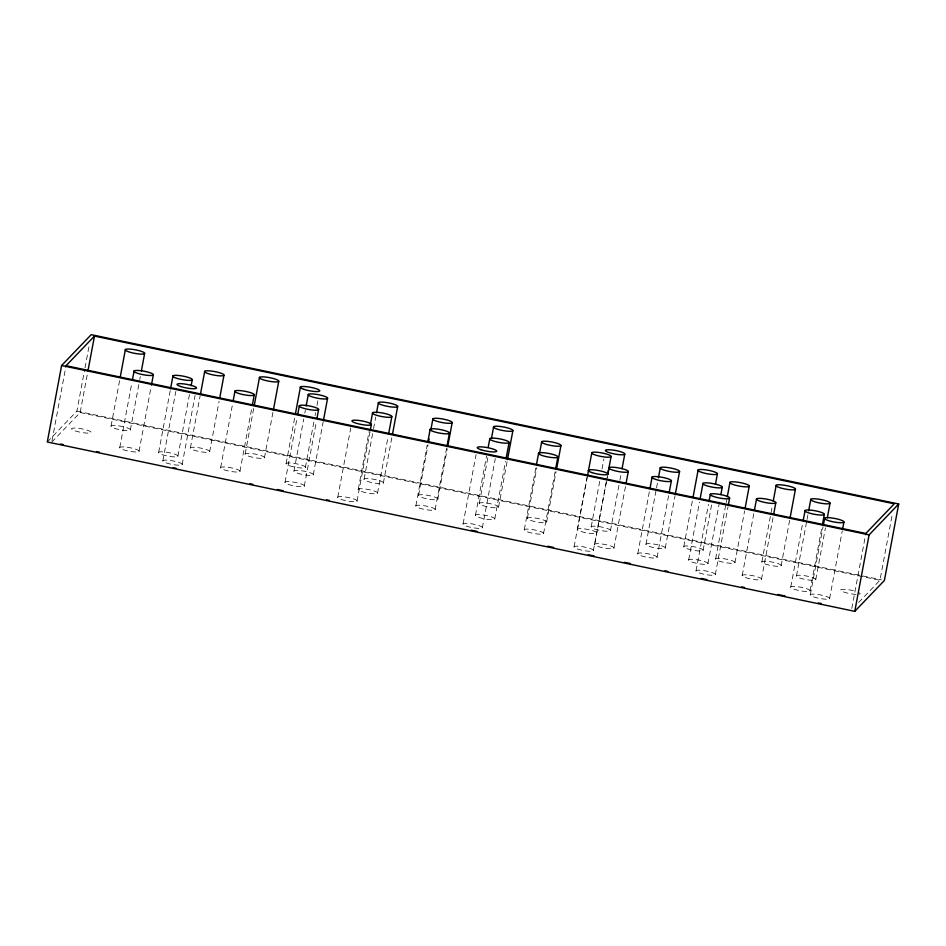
<?xml version="1.0" encoding="UTF-8"?>
<svg xmlns="http://www.w3.org/2000/svg" width="946" height="946" viewBox="0 0 946 946"><rect width="100%" height="100%" fill="white"/><g stroke="black" fill="none" stroke-linecap="round" stroke-linejoin="round"><path stroke-width="0.71" stroke-dasharray="4.73 3.55" d="M52.006 440.741L66.043 365.712M47.3 441.995L76.898 411.12L84.738 369.283M84.998 367.84L89.326 344.758M51.734 442.184L80.162 412.539L87.446 373.587M111.084 426.019L119.728 379.843M119.787 447.423L131.932 382.503M130.312 430.052A9.886 1.797 10.6 0 0 117.174 425.688A9.886 1.797 10.6 0 0 114.608 428.361A9.886 1.797 10.6 0 0 130.312 430.052L139.488 380.99M139.76 379.547L140.304 376.662M139.015 451.455A9.886 1.797 10.6 0 0 125.877 447.091A9.886 1.797 10.6 0 0 123.311 449.764A9.886 1.797 10.6 0 0 139.015 451.455L151.159 386.536M158.68 452.318L170.28 390.284M162.889 460.643L175.85 391.396M177.895 456.35A9.886 1.797 10.6 0 0 164.758 451.999A9.886 1.797 10.6 0 0 162.204 454.671A9.886 1.797 10.6 0 0 177.895 456.35L189.507 394.316M182.117 464.675A9.886 1.797 10.6 0 0 168.979 460.312A9.886 1.797 10.6 0 0 166.413 462.984A9.886 1.797 10.6 0 0 182.117 464.675L195.077 395.428M190.418 447.777L200.138 395.842M209.645 451.81A9.886 1.797 10.6 0 0 196.508 447.446A9.886 1.797 10.6 0 0 193.942 450.13A9.886 1.797 10.6 0 0 209.645 451.81L219.094 401.317M220.678 467.49L232.834 402.57M239.906 471.522A9.886 1.797 10.6 0 0 226.768 467.158A9.886 1.797 10.6 0 0 224.202 469.831A9.886 1.797 10.6 0 0 239.906 471.522L251.79 408.045M245.191 453.844L253.824 407.679M264.419 457.876A9.886 1.797 10.6 0 0 251.281 453.512A9.886 1.797 10.6 0 0 248.715 456.185A9.886 1.797 10.6 0 0 264.419 457.876L273.051 411.711M286.13 463.481L295.034 415.873M285.042 482.153L297.198 417.233M294.017 470.895L303.737 418.948M304.813 413.177L305.357 410.292M305.357 467.513A9.886 1.797 10.6 0 0 292.219 463.15A9.886 1.797 10.6 0 0 289.653 465.822A9.886 1.797 10.6 0 0 305.357 467.513L313.989 421.348M315.077 415.578L315.609 412.693M316.969 405.479L318.045 399.709M304.269 486.185A9.886 1.797 10.6 0 0 291.132 481.821A9.886 1.797 10.6 0 0 288.565 484.506A9.886 1.797 10.6 0 0 304.269 486.185L316.425 421.266M313.244 474.927A9.886 1.797 10.6 0 0 300.107 470.564A9.886 1.797 10.6 0 0 297.541 473.237A9.886 1.797 10.6 0 0 313.244 474.927L323.225 421.538M337.793 497.158L350.753 427.899M358.274 489.236L369.07 431.53M357.02 501.191A9.886 1.797 10.6 0 0 343.883 496.827A9.886 1.797 10.6 0 0 341.317 499.5A9.886 1.797 10.6 0 0 357.02 501.191L369.981 431.932M364.115 479.078L373.292 430.028M373.564 428.585L375.728 417.044M377.501 493.268A9.886 1.797 10.6 0 0 364.364 488.905A9.886 1.797 10.6 0 0 361.798 491.577A9.886 1.797 10.6 0 0 377.501 493.268L388.037 437.005M383.343 483.11A9.886 1.797 10.6 0 0 370.205 478.747A9.886 1.797 10.6 0 0 367.639 481.431A9.886 1.797 10.6 0 0 383.343 483.11L391.975 436.946M415.873 505.743L427.214 445.152M418.605 495.243L428.053 444.75M435.101 509.776A9.886 1.797 10.6 0 0 421.963 505.412A9.886 1.797 10.6 0 0 419.397 508.085A9.886 1.797 10.6 0 0 435.101 509.776L446.713 447.742M437.832 499.275A9.886 1.797 10.6 0 0 424.695 494.912A9.886 1.797 10.6 0 0 422.129 497.584A9.886 1.797 10.6 0 0 437.832 499.275L447.281 448.782M463.102 523.836L476.063 454.588M475.507 515.097L486.575 455.948M479.326 503.213L487.97 457.048M482.33 527.868A9.886 1.797 10.6 0 0 469.192 523.505A9.886 1.797 10.6 0 0 466.626 526.189A9.886 1.797 10.6 0 0 482.33 527.868L495.29 458.621M494.734 519.129A9.886 1.797 10.6 0 0 481.597 514.766A9.886 1.797 10.6 0 0 479.031 517.438A9.886 1.797 10.6 0 0 494.734 519.129L505.531 461.423M498.554 507.245A9.886 1.797 10.6 0 0 485.416 502.894A9.886 1.797 10.6 0 0 482.85 505.566A9.886 1.797 10.6 0 0 498.554 507.245L507.198 461.08M524.309 529.63L535.909 467.596M527.395 518.172L536.843 467.679M543.524 533.662A9.886 1.797 10.6 0 0 530.387 529.299A9.886 1.797 10.6 0 0 527.833 531.971A9.886 1.797 10.6 0 0 543.524 533.662L555.408 470.186M546.622 522.204A9.886 1.797 10.6 0 0 533.485 517.84A9.886 1.797 10.6 0 0 530.919 520.513A9.886 1.797 10.6 0 0 546.622 522.204L556.071 471.711M574.104 546.717L587.064 477.47M577.521 529.133L587.241 477.198M591.215 526.709L599.859 480.544M602.011 469.003L603.903 458.905M593.331 550.749A9.886 1.797 10.6 0 0 580.194 546.386A9.886 1.797 10.6 0 0 577.628 549.058A9.886 1.797 10.6 0 0 593.331 550.749L607.285 476.902M594.703 544.187L607.391 476.382M610.442 530.741A9.886 1.797 10.6 0 0 597.304 526.378A9.886 1.797 10.6 0 0 594.738 529.051A9.886 1.797 10.6 0 0 610.442 530.741L619.618 481.691M619.89 480.249L620.966 474.478M613.919 548.219A9.886 1.797 10.6 0 0 600.781 543.855A9.886 1.797 10.6 0 0 598.227 546.54A9.886 1.797 10.6 0 0 613.919 548.219L625.531 486.185M637.805 553.505L649.677 490.028M646.012 544.163L656.264 489.33M656.536 487.888L657.624 482.117M657.021 557.537A9.886 1.797 10.6 0 0 643.883 553.174A9.886 1.797 10.6 0 0 641.329 555.846A9.886 1.797 10.6 0 0 657.021 557.537L668.633 495.503M665.239 548.195A9.886 1.797 10.6 0 0 652.101 543.832A9.886 1.797 10.6 0 0 649.535 546.504A9.886 1.797 10.6 0 0 665.239 548.195L674.959 496.248M683.84 546.457L692.484 500.292M688.688 559.807L699.496 502.101M696.055 570.734L708.483 504.372M703.067 550.489A9.886 1.797 10.6 0 0 689.93 546.138A9.886 1.797 10.6 0 0 687.364 548.81A9.886 1.797 10.6 0 0 703.067 550.489L711.711 504.324M707.915 563.84A9.886 1.797 10.6 0 0 694.778 559.476A9.886 1.797 10.6 0 0 692.212 562.149A9.886 1.797 10.6 0 0 707.915 563.84L719.8 500.363M715.673 558.767L725.937 503.946M726.209 502.503L726.753 499.618M715.282 574.766A9.886 1.797 10.6 0 0 702.145 570.403A9.886 1.797 10.6 0 0 699.579 573.075A9.886 1.797 10.6 0 0 715.282 574.766L727.971 506.961M734.9 562.799A9.886 1.797 10.6 0 0 721.763 558.436A9.886 1.797 10.6 0 0 719.197 561.12A9.886 1.797 10.6 0 0 734.9 562.799L744.62 510.864M742.243 575.334L754.128 511.857M761.885 561.77L770.801 514.163M771.061 512.72L772.421 505.507M761.471 579.366A9.886 1.797 10.6 0 0 748.333 575.002A9.886 1.797 10.6 0 0 745.779 577.687A9.886 1.797 10.6 0 0 761.471 579.366L773.083 517.332M781.112 565.803A9.886 1.797 10.6 0 0 767.975 561.439A9.886 1.797 10.6 0 0 765.409 564.112A9.886 1.797 10.6 0 0 781.112 565.803L789.756 519.638M790.773 586.969L802.918 522.05M796.497 575.759L806.761 520.939M807.021 519.496L808.109 513.725M810.001 591.002A9.886 1.797 10.6 0 0 796.863 586.638A9.886 1.797 10.6 0 0 794.297 589.311A9.886 1.797 10.6 0 0 810.001 591.002L821.873 527.525M810.355 594.644L823.044 526.839M815.724 579.792A9.886 1.797 10.6 0 0 802.586 575.428A9.886 1.797 10.6 0 0 800.02 578.101A9.886 1.797 10.6 0 0 815.724 579.792L825.444 527.856M829.583 598.676A9.886 1.797 10.6 0 0 816.445 594.325A9.886 1.797 10.6 0 0 813.879 596.997A9.886 1.797 10.6 0 0 829.583 598.676L842.271 530.872M851.802 608.479L865.838 533.461M858.637 602.507L879.957 580.288L892.374 513.915M76.898 411.12L881.506 579.863M80.162 412.539L879.957 580.288M859.429 592.846A9.886 1.797 10.6 0 1 859.264 594.218M856.118 594.395A9.886 1.797 10.6 0 1 843.052 591.758A9.886 1.797 10.6 0 1 843.335 589.334A9.886 1.797 10.6 0 1 856.449 591.546M75.242 430.915A9.886 1.797 10.6 0 0 90.946 432.606A9.886 1.797 10.6 0 0 77.809 428.242A9.886 1.797 10.6 0 0 75.242 430.915M581.045 531.475A9.886 1.797 10.6 0 0 596.749 533.166A9.886 1.797 10.6 0 0 583.611 528.802A9.886 1.797 10.6 0 0 581.045 531.475"/><path stroke-width="1.42" d="M61.608 365.523L47.3 441.995L854.782 611.341L884.392 580.477L898.7 504.005L91.218 334.659L61.608 365.523L869.102 534.88L898.7 504.005M87.99 370.702L94.47 336.078L894.266 503.816L865.838 533.461L66.043 365.712L94.47 336.078M120.26 376.957L125.392 349.547M132.475 379.618L134.096 370.962M141.38 370.891L144.62 353.579A9.886 1.797 10.6 0 0 131.482 349.228A9.886 1.797 10.6 0 0 128.916 351.9A9.886 1.797 10.6 0 0 144.62 353.579M151.431 385.093L153.323 374.994A9.886 1.797 10.6 0 0 140.185 370.631A9.886 1.797 10.6 0 0 137.619 373.303A9.886 1.797 10.6 0 0 153.323 374.994M170.552 388.841L172.988 375.858M191.127 385.661L192.215 379.89A9.886 1.797 10.6 0 0 179.078 375.527A9.886 1.797 10.6 0 0 176.512 378.211A9.886 1.797 10.6 0 0 192.215 379.89M200.41 394.399L204.726 371.317M219.638 398.432L223.954 375.349A9.886 1.797 10.6 0 0 210.816 370.986A9.886 1.797 10.6 0 0 208.25 373.658A9.886 1.797 10.6 0 0 223.954 375.349M233.106 401.128L234.986 391.029M252.322 405.16L254.214 395.061A9.886 1.797 10.6 0 0 241.076 390.698A9.886 1.797 10.6 0 0 238.51 393.37A9.886 1.797 10.6 0 0 254.214 395.061M254.368 404.793L259.5 377.383M273.323 410.268L278.727 381.415A9.886 1.797 10.6 0 0 265.59 377.052A9.886 1.797 10.6 0 0 263.023 379.724A9.886 1.797 10.6 0 0 278.727 381.415M295.306 414.431L300.438 387.02M297.742 414.348L299.362 405.692M306.161 405.964L308.325 394.423M316.957 418.38L318.577 409.724A9.886 1.797 10.6 0 0 305.44 405.361A9.886 1.797 10.6 0 0 302.886 408.033A9.886 1.797 10.6 0 0 318.577 409.724M323.497 420.095L327.553 398.455A9.886 1.797 10.6 0 0 314.415 394.104A9.886 1.797 10.6 0 0 311.849 396.776A9.886 1.797 10.6 0 0 327.553 398.455M370.43 424.316L372.582 412.775M370.253 430.489L371.329 424.719A9.886 1.797 10.6 0 0 358.191 420.367A9.886 1.797 10.6 0 0 355.625 423.039A9.886 1.797 10.6 0 0 371.329 424.719M376.532 412.716L378.424 402.618M388.57 434.119L391.81 416.808A9.886 1.797 10.6 0 0 378.672 412.444A9.886 1.797 10.6 0 0 376.106 415.117A9.886 1.797 10.6 0 0 391.81 416.808M392.519 434.06L397.651 406.65A9.886 1.797 10.6 0 0 384.514 402.287A9.886 1.797 10.6 0 0 381.948 404.959A9.886 1.797 10.6 0 0 397.651 406.65M427.758 442.267L430.182 429.283M428.597 441.865L429.129 438.979M430.749 430.324L432.913 418.782M446.973 446.299L449.409 433.315A9.886 1.797 10.6 0 0 436.272 428.952A9.886 1.797 10.6 0 0 433.706 431.624A9.886 1.797 10.6 0 0 449.409 433.315M447.825 445.897L452.141 422.815A9.886 1.797 10.6 0 0 439.003 418.451A9.886 1.797 10.6 0 0 436.437 421.124A9.886 1.797 10.6 0 0 452.141 422.815M488.195 447.292L489.815 438.637M491.482 438.294L493.635 426.752M506.075 458.538L509.043 442.669A9.886 1.797 10.6 0 0 495.905 438.305A9.886 1.797 10.6 0 0 493.339 440.978A9.886 1.797 10.6 0 0 509.043 442.669M507.47 459.638L512.862 430.785A9.886 1.797 10.6 0 0 499.725 426.421A9.886 1.797 10.6 0 0 497.158 429.106A9.886 1.797 10.6 0 0 512.862 430.785M536.453 464.711L538.617 453.169M539.551 453.252L541.703 441.711M555.68 468.743L557.844 457.202A9.886 1.797 10.6 0 0 544.707 452.838A9.886 1.797 10.6 0 0 542.141 455.511A9.886 1.797 10.6 0 0 557.844 457.202M556.615 468.826L560.931 445.743A9.886 1.797 10.6 0 0 547.793 441.38A9.886 1.797 10.6 0 0 545.227 444.052A9.886 1.797 10.6 0 0 560.931 445.743M587.513 475.755L591.829 452.673M607.817 474.017L611.057 456.705A9.886 1.797 10.6 0 0 597.919 452.342A9.886 1.797 10.6 0 0 595.353 455.014A9.886 1.797 10.6 0 0 611.057 456.705M607.663 474.939L609.011 467.726M622.054 468.708L624.75 454.281A9.886 1.797 10.6 0 0 611.613 449.918A9.886 1.797 10.6 0 0 609.047 452.59A9.886 1.797 10.6 0 0 624.75 454.281M626.075 483.3L628.239 471.758A9.886 1.797 10.6 0 0 615.101 467.395A9.886 1.797 10.6 0 0 612.535 470.067A9.886 1.797 10.6 0 0 628.239 471.758M649.949 488.585L652.113 477.044M658.428 477.789L660.32 467.691M669.177 492.618L671.341 481.076A9.886 1.797 10.6 0 0 658.203 476.713A9.886 1.797 10.6 0 0 655.637 479.386A9.886 1.797 10.6 0 0 671.341 481.076M675.219 494.805L679.547 471.723A9.886 1.797 10.6 0 0 666.41 467.371A9.886 1.797 10.6 0 0 663.844 470.044A9.886 1.797 10.6 0 0 679.547 471.723M693.016 497.407L698.148 469.996M700.028 499.216L703.008 483.347M709.015 501.486L710.375 494.261M715.483 484.127L717.375 474.029A9.886 1.797 10.6 0 0 704.238 469.665A9.886 1.797 10.6 0 0 701.672 472.35A9.886 1.797 10.6 0 0 717.375 474.029M720.876 494.592L722.224 487.379A9.886 1.797 10.6 0 0 709.086 483.016A9.886 1.797 10.6 0 0 706.532 485.688A9.886 1.797 10.6 0 0 722.224 487.379M727.285 496.733L729.993 482.306M728.243 505.507L729.591 498.294A9.886 1.797 10.6 0 0 716.453 493.942A9.886 1.797 10.6 0 0 713.899 496.615A9.886 1.797 10.6 0 0 729.591 498.294M745.164 507.978L749.208 486.339A9.886 1.797 10.6 0 0 736.071 481.975A9.886 1.797 10.6 0 0 733.517 484.648A9.886 1.797 10.6 0 0 749.208 486.339M754.4 510.414L756.563 498.873M773.225 501.179L776.193 485.31M773.627 514.447L775.779 502.905A9.886 1.797 10.6 0 0 762.642 498.542A9.886 1.797 10.6 0 0 760.087 501.214A9.886 1.797 10.6 0 0 775.779 502.905M790.016 518.195L795.42 489.342A9.886 1.797 10.6 0 0 782.283 484.979A9.886 1.797 10.6 0 0 779.717 487.651A9.886 1.797 10.6 0 0 795.42 489.342M803.189 520.607L805.081 510.509M808.641 510.84L810.805 499.299M822.417 524.64L824.309 514.541A9.886 1.797 10.6 0 0 811.171 510.178A9.886 1.797 10.6 0 0 808.605 512.85A9.886 1.797 10.6 0 0 824.309 514.541M823.316 525.397L824.664 518.183M827.336 517.758L830.032 503.331A9.886 1.797 10.6 0 0 816.895 498.968A9.886 1.797 10.6 0 0 814.329 501.64A9.886 1.797 10.6 0 0 830.032 503.331M842.543 529.429L843.891 522.216A9.886 1.797 10.6 0 0 830.754 517.852A9.886 1.797 10.6 0 0 828.188 520.525A9.886 1.797 10.6 0 0 843.891 522.216M854.782 611.341L869.102 534.88M60.414 444.005L63.311 444.608M96.575 451.585L99.46 452.188M173.224 467.655L176.122 468.27M249.874 483.737L252.771 484.34M277.355 489.496L283.138 490.714M326.536 499.807L329.421 500.422M471.155 530.15L476.95 531.356M547.817 546.22L553.599 547.438M588.306 554.711L594.1 555.929M624.466 562.302L630.249 563.509M664.967 570.793L667.852 571.396M701.116 578.373L706.91 579.591M741.617 586.863L744.514 587.478M777.778 594.455L785.003 595.968M818.266 602.945L821.163 603.548M480.935 449.717A9.886 1.797 10.6 0 0 496.638 451.408A9.886 1.797 10.6 0 0 483.501 447.044A9.886 1.797 10.6 0 0 480.935 449.717M180.721 386.524A9.886 1.797 10.6 0 0 196.425 388.215A9.886 1.797 10.6 0 0 183.288 383.851A9.886 1.797 10.6 0 0 180.721 386.524M591.936 472.598A9.886 1.797 10.6 0 0 607.639 474.289A9.886 1.797 10.6 0 0 594.502 469.925A9.886 1.797 10.6 0 0 591.936 472.598M303.962 389.362A9.886 1.797 10.6 0 0 319.665 391.053A9.886 1.797 10.6 0 0 306.528 386.689A9.886 1.797 10.6 0 0 303.962 389.362"/></g></svg>
